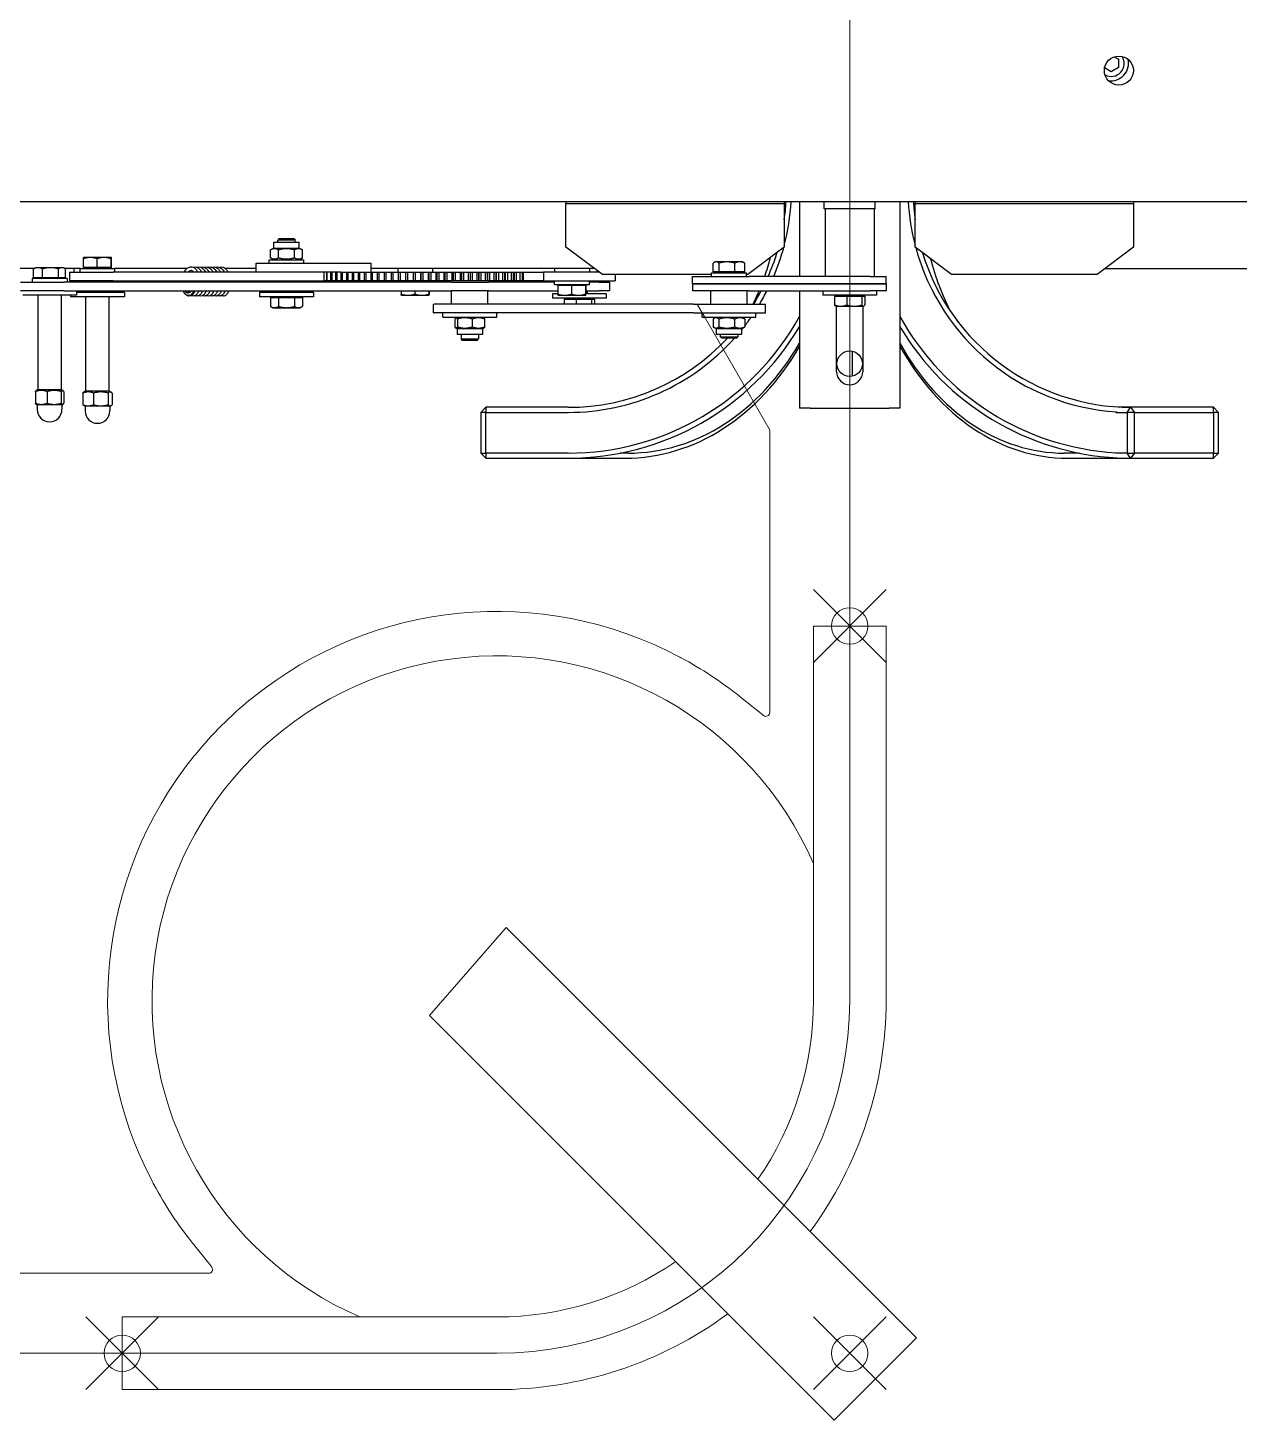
# Model space of a CAD drawing. Extents: x -3873 to 164127, y 7129 to 96529.
# Drawn here: x 53789 to 54621, y 41324 to 42281 of the extents above; entities that cross this region are included whole.
import ezdxf

# ---------------------------------------------------------------- set-up
doc = ezdxf.new("R2010")
doc.units = 0
doc.header["$PDMODE"] = 35
doc.header["$PDSIZE"] = 25
doc.layers.get('0').update_dxf_attribs({"linetype": 'CONTINUOUS'})
doc.layers.add('KROMEKA', color=1, linetype='CONTINUOUS')
doc.layers.add('LAYOUT Kromeka', color=1, linetype='CONTINUOUS', lineweight=5)

# ---------------------------------------------------------------- blocks, each defined once
blk = doc.blocks.new('*U204')
at = {"ltscale": 10}
for p, q in [((100, 712.95), (105, 721.61)), ((55.35, 635.62), (100, 712.95)), ((55, 634.29), (55, 440.53)), ((-25, 500), (25, 500)), ((-25, 500), (-25, 242.5)), ((25, 242.5), (25, 500)), ((115.96, 478.18), (116.84, 478.65)), ((116.84, 478.65), (117.6, 479.05)), ((60.97, 439.8), (75, 451.07)), ((75.78, 451.69), (75, 451.07)), ((410.42, 450.73), (411.16, 450.13)), ((411.94, 449.49), (411.16, 450.13)), ((59.31, 438.47), (60.97, 439.8)), ((449.49, 411.94), (450.13, 411.16)), ((450.13, 411.16), (450.73, 410.42)), ((-45.96, 10.61), (232.22, 288.79)), ((232.22, 288.79), (292.73, 236.16)), ((292.73, 236.16), (10.61, -45.96)), ((478.18, 115.96), (478.65, 116.84)), ((479.05, 117.6), (478.65, 116.84)), ((635.62, 55.35), (712.95, 100)), ((721.61, 105), (712.95, 100)), ((451.07, 75), (439.8, 60.97)), ((451.69, 75.78), (451.07, 75)), ((439.8, 60.97), (438.47, 59.31)), ((440.53, 55), (634.29, 55)), ((500, 25), (242.5, 25)), ((500, -25), (500, 25)), ((10.61, -45.96), (-45.96, 10.61)), ((242.5, -25), (500, -25))]:
    blk.add_line(p, q, dxfattribs=at)
blk.add_lwpolyline([(0, 500), (0, 242.5, 0.414213), (242.5, 0), (500, 0)], format="xyb", dxfattribs=at)
for centre, radius, start, end in [((57.65, 634.29), 2.65, 149.99908, 180.00069), ((242.5, 242.5), 267.5, 51.1156, 117.83344), ((242.5, 242.5), 237, 293.40478, 156.59522), ((242.5, 242.5), 267.5, 118.23328, 128.553), ((57.65, 440.53), 2.65, 180.00008, 308.76798), ((242.5, 242.5), 267.5, 39.30265, 50.69732), ((242.5, 242.5), 267.5, 332.16655, 38.88437), ((242.5, 242.5), 267.5, 180.00002, 216.40018), ((242.5, 242.5), 217.5, 180.00002, 214.40256), ((242.5, 242.5), 267.5, 321.447, 331.76671), ((242.5, 242.5), 217.5, 235.59751, 270), ((440.53, 57.65), 2.65, 141.23174, 269.99809), ((634.29, 57.65), 2.65, 270.00122, 300.00022), ((242.5, 242.5), 267.5, 233.59988, 270)]:
    blk.add_arc(centre, radius, start, end, dxfattribs=at)
at = {"color": 5, "ltscale": 10}
for p in [(0, 500), (500, 0), (0, 0)]:
    blk.add_point(p, dxfattribs=at)
blk = doc.blocks.new('KD21-ara_yolma-64')
at = {"layer": 'KROMEKA', "color": 0}
for p, q in [((142, 1490), (142, -760)), ((96, 560.26), (96, 591.29)), ((77.5, 531.39), (77.5, 568.39)), ((80.5, 539.89), (80.5, 569.89)), ((86.5, 569.89), (86.5, 539.89)), ((2.5, 558.39), (-1, 558.39)), ((2.5, 558.89), (2.57, 559.01)), ((2.5, 558.89), (2.5, 555.58)), ((2.5, 555.58), (2.5, 546.69)), ((11.29, 559.61), (3.3, 559.61)), ((12.5, 558.19), (12.03, 559.01)), ((12.5, 541.59), (12.5, 558.19)), ((77.5, 557.89), (12.5, 557.89)), ((89, 561.89), (86.5, 561.89)), ((89, 537.89), (89, 561.89)), ((89.6, 558.59), (89, 558.59)), ((89.6, 554.79), (89.6, 560.84)), ((89.6, 560.84), (95.65, 560.84)), ((96.5, 559.39), (95.85, 560.51)), ((96.5, 557.82), (96.5, 559.39)), ((96.5, 549.32), (96.5, 557.82)), ((2.5, 546.69), (2.5, 541.01)), ((11.29, 551.55), (3.3, 551.55)), ((89.6, 543.84), (89.6, 554.79)), ((89.6, 554.79), (95.65, 554.79)), ((96.5, 541.39), (96.5, 549.32)), ((2.5, 541.39), (-1, 541.39)), ((2.5, 541.01), (2.5, 540.89)), ((2.5, 540.89), (2.57, 540.78)), ((11.29, 541.84), (3.3, 541.84)), ((11.29, 540.18), (3.3, 540.18)), ((12.5, 541.59), (12.03, 540.78)), ((77.5, 541.89), (12.5, 541.89)), ((80.5, 539.89), (80.5, 285.42)), ((86.5, 285.42), (86.5, 539.89)), ((89, 537.89), (86.5, 537.89)), ((87.5, 506.12), (87.5, 536.12)), ((93.5, 536.12), (87.5, 536.12)), ((89.6, 541.19), (89, 541.19)), ((89.6, 543.84), (95.65, 543.84)), ((89.6, 538.94), (89.6, 543.84)), ((89.6, 538.94), (95.65, 538.94)), ((93.5, 536.12), (93.5, 506.12)), ((96.5, 540.39), (95.85, 539.28)), ((96, 528.98), (96, 539.53)), ((96.5, 540.39), (96.5, 541.39)), ((10.29, 527.03), (2.3, 527.03)), ((76.5, 498.48), (76.5, 535.48)), ((77.5, 535.48), (76.5, 535.48)), ((80.5, 531.39), (77.5, 531.39)), ((79.5, 498.48), (79.5, 531.39)), ((96, 533.19), (93.5, 533.19)), ((93.5, 528.98), (96, 528.98)), ((96, 528.98), (96, 504.98)), ((96.6, 517.28), (96.6, 526.63)), ((96.6, 526.63), (102.65, 526.63)), ((103.5, 526.48), (103.5, 526.49)), ((103.5, 521.96), (103.5, 526.48)), ((1.5, 525.48), (-2, 525.48)), ((1.5, 525.98), (1.69, 526.31)), ((1.5, 525.98), (1.5, 523.37)), ((1.5, 523.37), (1.5, 514.69)), ((10.29, 519.71), (2.3, 519.71)), ((11.5, 525.28), (10.91, 526.31)), ((11.5, 508.68), (11.5, 525.28)), ((11.5, 524.98), (76.5, 524.98)), ((80.5, 522.98), (79.5, 522.98)), ((87.5, 522.98), (86.5, 522.98)), ((96.6, 525.68), (96, 525.68)), ((96.6, 507.64), (96.6, 517.28)), ((96.6, 517.28), (102.65, 517.28)), ((103.5, 512.46), (103.5, 521.96)), ((1.5, 508.48), (-2, 508.48)), ((1.5, 514.69), (1.5, 508.3)), ((1.5, 508.3), (1.5, 507.98)), ((1.5, 507.98), (1.69, 507.66)), ((10.29, 509.66), (2.3, 509.66)), ((11.5, 508.68), (10.91, 507.66)), ((11.5, 508.98), (76.5, 508.98)), ((80.5, 510.98), (79.5, 510.98)), ((87.5, 510.98), (86.5, 510.98)), ((96.6, 508.28), (96, 508.28)), ((96.6, 507.64), (102.65, 507.64)), ((96.6, 507.34), (96.6, 507.64)), ((96.6, 507.34), (102.65, 507.34)), ((103.5, 507.49), (103.5, 512.46)), ((103.5, 507.48), (103.5, 507.49)), ((103.5, 507.48), (103.5, 507.48)), ((10.29, 506.94), (2.3, 506.94)), ((79.5, 498.48), (76.5, 498.48)), ((87.5, 506.12), (87.5, 361.35)), ((93.5, 361.35), (93.5, 506.12)), ((93.5, 504.98), (96, 504.98)), ((96, 455.38), (96, 504.98)), ((87, 450.88), (87, 449.63)), ((87, 449.01), (87, 449.63)), ((96, 407.87), (96, 429.2)), ((76.5, 368.58), (76.5, 405.58)), ((79.5, 405.58), (76.5, 405.58)), ((79.5, 368.58), (79.5, 405.58)), ((93.5, 407.87), (99.5, 407.87)), ((99.5, 407.87), (99.5, 407.07)), ((99.5, 407.07), (99.5, 393.07)), ((69, 396.58), (69.85, 398.05)), ((69, 396.58), (69, 395.31)), ((69, 395.31), (69, 387.08)), ((75.9, 398.05), (69.85, 398.05)), ((75.9, 392.56), (69.85, 392.56)), ((75.9, 398.05), (75.9, 392.56)), ((75.9, 395.68), (76.5, 395.68)), ((75.9, 392.56), (75.9, 381.6)), ((79.5, 392.61), (80.5, 392.61)), ((86.5, 393.08), (87.5, 393.08)), ((99.5, 399.08), (102, 399.08)), ((99.5, 393.07), (99.5, 384.87)), ((102, 399.08), (102, 375.08)), ((102, 395.78), (103.31, 398.05)), ((103.31, 398.05), (108.69, 398.05)), ((103.31, 392.56), (108.69, 392.56)), ((110, 395.78), (108.69, 398.05)), ((110, 395.78), (110, 378.38)), ((110, 395.78), (114, 395.78)), ((114, 395.78), (114, 378.38)), ((114, 393.08), (115.43, 393.08)), ((115.43, 381.08), (115.43, 393.08)), ((116.5, 392.01), (115.43, 393.08)), ((69, 387.08), (69, 378.85)), ((93.5, 349.72), (93.5, 384.87)), ((99.5, 384.87), (99.5, 333.78)), ((116.5, 392.01), (116.5, 382.15)), ((69, 378.85), (69, 377.58)), ((69, 377.58), (69.85, 376.11)), ((75.9, 381.6), (69.85, 381.6)), ((75.9, 376.11), (69.85, 376.11)), ((75.9, 381.6), (75.9, 376.11)), ((75.9, 378.48), (76.5, 378.48)), ((79.5, 381.55), (80.5, 381.55)), ((86.5, 381.08), (87.5, 381.08)), ((99.5, 375.08), (102, 375.08)), ((102, 378.38), (103.31, 376.11)), ((103.31, 381.6), (108.69, 381.6)), ((103.31, 376.11), (108.69, 376.11)), ((110, 378.38), (108.69, 376.11)), ((110, 378.38), (114, 378.38)), ((114, 381.08), (115.43, 381.08)), ((116.5, 382.15), (115.43, 381.08)), ((79.5, 368.58), (76.5, 368.58)), ((87.5, 359.52), (87.5, 361.35)), ((93.5, 361.35), (87.5, 361.35)), ((93.5, 359.52), (87.5, 359.52)), ((87.5, 359.3), (87.5, 359.52)), ((93.5, 359.3), (87.5, 359.3)), ((87.5, 356.82), (87.5, 359.3)), ((93.5, 356.82), (87.5, 356.82)), ((87.5, 355.97), (87.5, 356.82)), ((93.5, 355.97), (87.5, 355.97)), ((87.5, 353.35), (87.5, 355.97)), ((93.5, 353.35), (87.5, 353.35)), ((87.5, 352.46), (87.5, 353.35)), ((93.5, 352.46), (87.5, 352.46)), ((87.5, 349.72), (87.5, 352.46)), ((93.5, 349.72), (87.5, 349.72)), ((87.5, 348.79), (87.5, 349.72)), ((93.5, 348.79), (87.5, 348.79)), ((87.5, 345.93), (87.5, 348.79)), ((93.5, 345.93), (87.5, 345.93)), ((87.5, 344.96), (87.5, 345.93)), ((93.5, 344.96), (87.5, 344.96)), ((87.5, 341.99), (87.5, 344.96)), ((93.5, 349.72), (93.5, 348.79)), ((93.5, 348.79), (93.5, 345.93)), ((93.5, 345.93), (93.5, 344.96)), ((93.5, 344.96), (93.5, 341.99)), ((93.5, 341.99), (87.5, 341.99)), ((87.5, 340.97), (87.5, 341.99)), ((93.5, 340.97), (87.5, 340.97)), ((87.5, 337.88), (87.5, 340.97)), ((93.5, 337.88), (87.5, 337.88)), ((87.5, 336.83), (87.5, 337.88)), ((93.5, 336.83), (87.5, 336.83)), ((87.5, 333.63), (87.5, 336.83)), ((93.5, 341.99), (93.5, 340.97)), ((93.5, 340.97), (93.5, 337.88)), ((93.5, 337.88), (93.5, 336.83)), ((93.5, 336.83), (93.5, 333.63)), ((93.5, 333.63), (87.5, 333.63)), ((87.5, 332.55), (87.5, 333.63)), ((93.5, 332.55), (87.5, 332.55)), ((87.5, 329.23), (87.5, 332.55)), ((93.5, 329.23), (87.5, 329.23)), ((87.5, 328.11), (87.5, 329.23)), ((93.5, 328.11), (87.5, 328.11)), ((87.5, 324.69), (87.5, 328.11)), ((93.5, 333.63), (93.5, 332.55)), ((93.5, 332.55), (93.5, 329.23)), ((93.5, 329.23), (93.5, 328.11)), ((93.5, 328.78), (99.5, 328.78)), ((93.5, 328.11), (93.5, 324.69)), ((96, 310.65), (96, 328.78)), ((99.5, 333.78), (99.5, 328.78)), ((93.5, 324.69), (87.5, 324.69)), ((87.5, 323.54), (87.5, 324.69)), ((93.5, 323.54), (87.5, 323.54)), ((87.5, 320.02), (87.5, 323.54)), ((93.5, 320.02), (87.5, 320.02)), ((87.5, 318.83), (87.5, 320.02)), ((93.5, 318.83), (87.5, 318.83)), ((87.5, 315.21), (87.5, 318.83)), ((93.5, 324.69), (93.5, 323.54)), ((93.5, 323.54), (93.5, 320.02)), ((93.5, 320.02), (93.5, 318.83)), ((93.5, 318.83), (93.5, 315.21)), ((77.5, 308.15), (77.5, 308.16)), ((77.5, 308.15), (77.5, 303.62)), ((80.5, 308.29), (78.35, 308.29)), ((86.5, 310.65), (87.5, 310.65)), ((93.5, 315.21), (87.5, 315.21)), ((87.5, 313.99), (87.5, 315.21)), ((93.5, 313.99), (87.5, 313.99)), ((87.5, 310.27), (87.5, 313.99)), ((93.5, 310.27), (87.5, 310.27)), ((87.5, 309.02), (87.5, 310.27)), ((93.5, 309.02), (87.5, 309.02)), ((87.5, 305.21), (87.5, 309.02)), ((93.5, 315.21), (93.5, 313.99)), ((93.5, 313.99), (93.5, 310.27)), ((96, 310.65), (93.5, 310.65)), ((93.5, 310.27), (93.5, 309.02)), ((93.5, 309.02), (93.5, 305.21)), ((96, 302.5), (96, 310.65)), ((77.5, 303.62), (77.5, 294.12)), ((80.5, 298.94), (78.35, 298.94)), ((93.5, 305.21), (87.5, 305.21)), ((87.5, 303.93), (87.5, 305.21)), ((93.5, 303.93), (87.5, 303.93)), ((87.5, 300.03), (87.5, 303.93)), ((93.5, 300.03), (87.5, 300.03)), ((87.5, 300.03), (87.5, 300.03)), ((93.5, 300.03), (87.5, 300.03)), ((87.5, 298.72), (87.5, 300.03)), ((93.5, 298.72), (87.5, 298.72)), ((87.5, 294.92), (87.5, 298.72)), ((93.5, 305.21), (93.5, 303.93)), ((93.5, 303.93), (93.5, 300.03)), ((93.5, 300.03), (93.5, 300.03)), ((93.5, 300.03), (93.5, 298.72)), ((93.5, 298.72), (93.5, 294.92)), ((96, 202.91), (96, 302.5)), ((77.5, 294.12), (77.5, 289.16)), ((77.5, 289.16), (77.5, 289.15)), ((77.5, 289.15), (77.5, 289.15)), ((80.5, 289.3), (78.35, 289.3)), ((80.5, 289.01), (78.35, 289.01)), ((93.5, 294.92), (87.5, 294.92)), ((87.5, 294.74), (87.5, 294.92)), ((93.5, 294.74), (87.5, 294.74)), ((87.5, 293.4), (87.5, 294.74)), ((93.5, 293.4), (87.5, 293.4)), ((87.5, 289.69), (87.5, 293.4)), ((93.5, 289.69), (87.5, 289.69)), ((87.5, 289.35), (87.5, 289.69)), ((93.5, 289.35), (87.5, 289.35)), ((87.5, 287.98), (87.5, 289.35)), ((93.5, 287.98), (87.5, 287.98)), ((87.5, 284.36), (87.5, 287.98)), ((93.5, 294.92), (93.5, 294.74)), ((93.5, 294.74), (93.5, 293.4)), ((93.5, 293.4), (93.5, 289.69)), ((93.5, 289.69), (93.5, 289.35)), ((93.5, 289.35), (93.5, 287.98)), ((93.5, 287.98), (93.5, 284.36)), ((62.5, 279.63), (62.5, 242.63)), ((62.5, 279.63), (65.5, 279.63)), ((65.5, 286.13), (65.5, 285.52)), ((65.5, 286.13), (71.5, 286.13)), ((65.5, 107.36), (65.5, 285.52)), ((71.5, 286.13), (71.5, 285.52)), ((71.5, 107.36), (71.5, 285.52)), ((80.5, 285.42), (80.5, 273.94)), ((86.5, 286.65), (87.5, 286.65)), ((86.5, 273.94), (86.5, 285.42)), ((93.5, 284.36), (87.5, 284.36)), ((87.5, 283.85), (87.5, 284.36)), ((93.5, 283.85), (87.5, 283.85)), ((87.5, 282.46), (87.5, 283.85)), ((93.5, 282.46), (87.5, 282.46)), ((87.5, 278.94), (87.5, 282.46)), ((93.5, 278.94), (87.5, 278.94)), ((87.5, 278.25), (87.5, 278.94)), ((93.5, 278.25), (87.5, 278.25)), ((87.5, 276.84), (87.5, 278.25)), ((96, 286.65), (93.5, 286.65)), ((93.5, 284.36), (93.5, 283.85)), ((93.5, 283.85), (93.5, 282.46)), ((93.5, 282.46), (93.5, 278.94)), ((93.5, 278.94), (93.5, 278.25)), ((93.5, 278.25), (93.5, 276.84)), ((50.5, 252.43), (50.5, 269.83)), ((54.5, 269.83), (50.5, 269.83)), ((54.5, 269.83), (55.03, 270.75)), ((54.5, 252.43), (54.5, 269.83)), ((61.19, 271.37), (55.81, 271.37)), ((61.19, 269.65), (55.81, 269.65)), ((62.5, 269.83), (61.97, 270.75)), ((71.5, 273.63), (80.5, 273.63)), ((80.5, 248.11), (80.5, 273.94)), ((86.5, 273.94), (86.5, 248.11)), ((93.5, 276.84), (87.5, 276.84)), ((87.5, 273.42), (87.5, 276.84)), ((93.5, 273.42), (87.5, 273.42)), ((87.5, 272.56), (87.5, 273.42)), ((93.5, 272.56), (87.5, 272.56)), ((87.5, 271.13), (87.5, 272.56)), ((93.5, 271.13), (87.5, 271.13)), ((87.5, 267.82), (87.5, 271.13)), ((93.5, 276.84), (93.5, 273.42)), ((93.5, 273.42), (93.5, 272.56)), ((93.5, 272.56), (93.5, 271.13)), ((93.5, 271.13), (93.5, 267.82)), ((46.5, 266.13), (47.5, 267.13)), ((46.5, 256.13), (46.5, 266.13)), ((47.5, 267.13), (47.5, 255.13)), ((50.5, 267.13), (47.5, 267.13)), ((61.19, 259.41), (55.81, 259.41)), ((93.5, 267.82), (87.5, 267.82)), ((87.5, 266.79), (87.5, 267.82)), ((93.5, 266.79), (87.5, 266.79)), ((87.5, 265.33), (87.5, 266.79)), ((93.5, 265.33), (87.5, 265.33)), ((87.5, 262.13), (87.5, 265.33)), ((93.5, 262.13), (87.5, 262.13)), ((87.5, 260.95), (87.5, 262.13)), ((87.5, 260.94), (87.5, 260.95)), ((93.5, 260.95), (87.5, 260.95)), ((93.5, 260.94), (87.5, 260.94)), ((87.5, 259.46), (87.5, 260.94)), ((93.5, 259.46), (87.5, 259.46)), ((87.5, 256.37), (87.5, 259.46)), ((93.5, 267.82), (93.5, 266.79)), ((93.5, 266.79), (93.5, 265.33)), ((93.5, 265.33), (93.5, 262.13)), ((93.5, 262.13), (93.5, 260.95)), ((93.5, 260.95), (93.5, 260.94)), ((93.5, 260.94), (93.5, 259.46)), ((93.5, 259.46), (93.5, 256.37)), ((-34.5, 250), (-31, 253.5)), ((-31, 250), (-34.5, 250)), ((-34.5, 250), (-34.5, 193.5)), ((-31, 253.5), (-31, 250)), ((-3, 253.5), (-31, 253.5)), ((-31, 193.5), (-31, 250)), ((-31, 250), (-3, 250)), ((-3, 253.5), (0.5, 250)), ((-3, 250), (-3, 253.5)), ((0.5, 250), (-3, 250)), ((-3, 250), (-3, 193.5)), ((0.5, 193.5), (0.5, 250)), ((46.5, 256.13), (47.5, 255.13)), ((50.5, 255.13), (47.5, 255.13)), ((54.5, 252.43), (50.5, 252.43)), ((54.5, 252.43), (55.03, 251.51)), ((61.19, 250.89), (55.81, 250.89)), ((62.5, 252.43), (61.97, 251.51)), ((93.5, 256.37), (87.5, 256.37)), ((87.5, 255.06), (87.5, 256.37)), ((87.5, 255.01), (87.5, 255.06)), ((93.5, 255.06), (87.5, 255.06)), ((93.5, 255.01), (87.5, 255.01)), ((87.5, 253.52), (87.5, 255.01)), ((93.5, 253.52), (87.5, 253.52)), ((87.5, 250.54), (87.5, 253.52)), ((93.5, 250.54), (87.5, 250.54)), ((87.5, 249.14), (87.5, 250.54)), ((87.5, 249.01), (87.5, 249.14)), ((93.5, 249.14), (87.5, 249.14)), ((93.5, 249.01), (87.5, 249.01)), ((87.5, 247.5), (87.5, 249.01)), ((93.5, 256.37), (93.5, 255.06)), ((93.5, 255.06), (93.5, 255.01)), ((93.5, 255.01), (93.5, 253.52)), ((93.5, 253.52), (93.5, 250.54)), ((93.5, 250.54), (93.5, 249.14)), ((93.5, 249.14), (93.5, 249.01)), ((93.5, 249.01), (93.5, 247.5)), ((62.5, 242.63), (65.5, 242.63)), ((71.5, 248.63), (80.5, 248.63)), ((80.5, 248.11), (80.5, 200.56)), ((86.5, 202.91), (86.5, 248.11)), ((93.5, 247.5), (87.5, 247.5)), ((87.5, 244.65), (87.5, 247.5)), ((93.5, 244.65), (87.5, 244.65)), ((87.5, 243.19), (87.5, 244.65)), ((87.5, 242.96), (87.5, 243.19)), ((93.5, 243.19), (87.5, 243.19)), ((93.5, 242.96), (87.5, 242.96)), ((87.5, 241.43), (87.5, 242.96)), ((93.5, 241.43), (87.5, 241.43)), ((87.5, 238.7), (87.5, 241.43)), ((93.5, 247.5), (93.5, 244.65)), ((93.5, 244.65), (93.5, 243.19)), ((93.5, 243.19), (93.5, 242.96)), ((93.5, 242.96), (93.5, 241.43)), ((93.5, 241.43), (93.5, 238.7)), ((93.5, 238.7), (87.5, 238.7)), ((87.5, 237.2), (87.5, 238.7)), ((87.5, 236.84), (87.5, 237.2)), ((93.5, 237.2), (87.5, 237.2)), ((93.5, 236.84), (87.5, 236.84)), ((87.5, 235.3), (87.5, 236.84)), ((93.5, 235.3), (87.5, 235.3)), ((87.5, 232.7), (87.5, 235.3)), ((93.5, 232.7), (87.5, 232.7)), ((87.5, 231.19), (87.5, 232.7)), ((93.5, 231.19), (87.5, 231.19)), ((87.5, 230.68), (87.5, 231.19)), ((93.5, 230.68), (87.5, 230.68)), ((87.5, 229.13), (87.5, 230.68)), ((93.5, 238.7), (93.5, 237.2)), ((93.5, 237.2), (93.5, 236.84)), ((93.5, 236.84), (93.5, 235.3)), ((93.5, 235.3), (93.5, 232.7)), ((93.5, 232.7), (93.5, 231.19)), ((93.5, 231.19), (93.5, 230.68)), ((93.5, 230.68), (93.5, 229.13)), ((93.5, 229.13), (87.5, 229.13)), ((87.5, 226.65), (87.5, 229.13)), ((93.5, 226.65), (87.5, 226.65)), ((87.5, 225.13), (87.5, 226.65)), ((93.5, 225.13), (87.5, 225.13)), ((87.5, 224.47), (87.5, 225.13)), ((93.5, 224.47), (87.5, 224.47)), ((87.5, 222.91), (87.5, 224.47)), ((87.5, 210.39), (87.5, 222.91)), ((93.5, 229.13), (93.5, 226.65)), ((93.5, 226.65), (93.5, 225.13)), ((93.5, 225.13), (93.5, 224.47)), ((93.5, 224.47), (93.5, 222.91)), ((93.5, 222.91), (93.5, 210.39)), ((75.5, 167.34), (75.5, 204.34)), ((78.5, 204.34), (75.5, 204.34)), ((78.5, 200.56), (78.5, 204.34)), ((85, 202.91), (85, 178.91)), ((85, 202.91), (87.5, 202.91)), ((93.5, 210.39), (87.5, 210.39)), ((87.5, 210.39), (87.5, 161.29)), ((93.5, 172.28), (93.5, 210.39)), ((96, 202.91), (93.5, 202.91)), ((96, 194.76), (96, 202.91)), ((-34.5, 193.5), (-34.5, 154.39)), ((74.9, 196.22), (71.5, 196.22)), ((74.9, 196.22), (74.9, 187.95)), ((74.9, 194.44), (75.5, 194.44)), ((77.5, 200.41), (77.5, 200.42)), ((77.5, 200.41), (77.5, 195.88)), ((77.5, 195.88), (77.5, 186.38)), ((84.4, 200.56), (78.35, 200.56)), ((84.4, 200.56), (84.4, 191.2)), ((84.4, 199.51), (85, 199.51)), ((91.79, 170), (110.54, 195)), ((96, 175.61), (96, 194.76)), ((110.54, 195), (140.54, 195)), ((142, 195), (140.54, 195)), ((140.54, 195), (140.54, 45)), ((74.9, 187.95), (71.5, 187.95)), ((74.9, 187.95), (74.9, 177.57)), ((77.5, 186.38), (77.5, 181.42)), ((84.4, 191.2), (78.35, 191.2)), ((84.4, 191.2), (84.4, 181.56)), ((84.4, 182.31), (85, 182.31)), ((74.9, 177.57), (71.5, 177.57)), ((74.9, 175.46), (71.5, 175.46)), ((74.9, 177.57), (74.9, 175.46)), ((74.9, 177.24), (75.5, 177.24)), ((77.5, 181.42), (77.5, 181.41)), ((77.5, 181.41), (77.5, 181.41)), ((84.4, 181.56), (78.35, 181.56)), ((84.4, 181.27), (78.35, 181.27)), ((78.5, 167.34), (78.5, 181.27)), ((78.5, 180.31), (79.68, 180.31)), ((79.68, 180.31), (79.68, 181.27)), ((79.68, 180.31), (80.5, 179.95)), ((80.5, 181.27), (80.5, 172.38)), ((80.5, 165.19), (80.5, 172.38)), ((84.4, 181.56), (84.4, 181.27)), ((85, 178.91), (87.5, 178.91)), ((86.5, 172.38), (86.5, 178.91)), ((87.5, 173.84), (86.5, 173.84)), ((86.5, 172.38), (86.5, 165.19)), ((96, 178.91), (93.5, 178.91)), ((94.67, 173.84), (93.5, 173.84)), ((78.5, 167.34), (75.5, 167.34)), ((86.5, 165.19), (80.5, 165.19)), ((91.79, 94.98), (91.79, 170)), ((-31, 152.28), (-31, 157.68)), ((91.79, 161.29), (87.5, 161.29)), ((65.5, 107.36), (65.5, 57.98)), ((71.5, 107.36), (71.5, 57.98)), ((80.5, 69.02), (80.5, 107.98)), ((85.5, 107.98), (80.5, 107.98)), ((85.5, 69.02), (85.5, 107.98)), ((85.5, 107.98), (85.5, 69.02)), ((85.5, 107.98), (90.5, 107.98)), ((90.5, 107.98), (90.5, 69.02)), ((62.5, 101.48), (62.5, 64.48)), ((62.5, 101.48), (65.5, 101.48)), ((48, 87.9), (49.07, 88.98)), ((48, 78.05), (48, 87.9)), ((49.07, 88.98), (49.07, 76.98)), ((50.5, 88.98), (49.07, 88.98)), ((50.5, 74.28), (50.5, 91.68)), ((54.5, 91.68), (50.5, 91.68)), ((54.5, 91.68), (55.34, 93.14)), ((54.5, 74.28), (54.5, 91.68)), ((61.19, 93.8), (55.81, 93.8)), ((61.19, 89.91), (55.81, 89.91)), ((62.5, 91.68), (61.66, 93.14)), ((71.5, 95.48), (80.5, 95.48)), ((90.5, 94.98), (93, 94.98)), ((93, 94.98), (93, 70.98)), ((93.6, 91.58), (93, 91.58)), ((93.6, 89.82), (93.6, 93.82)), ((93.6, 93.82), (99.65, 93.82)), ((93.6, 78.98), (93.6, 89.82)), ((93.6, 89.82), (99.65, 89.82)), ((100.5, 92.48), (100.09, 93.18)), ((100.5, 91.82), (100.5, 92.48)), ((100.5, 84.4), (100.5, 91.82)), ((48, 78.05), (49.07, 76.98)), ((50.5, 76.98), (49.07, 76.98)), ((61.19, 79.09), (55.81, 79.09)), ((93.6, 78.98), (99.65, 78.98)), ((93.6, 72.13), (93.6, 78.98)), ((100.5, 75.55), (100.5, 84.4)), ((54.5, 74.28), (50.5, 74.28)), ((54.5, 74.28), (55.34, 72.82)), ((61.19, 72.15), (55.81, 72.15)), ((62.5, 74.28), (61.66, 72.82)), ((71.5, 70.48), (80.5, 70.48)), ((80.5, 69.02), (80.5, -13.95)), ((85.5, 69.02), (85.5, -13.95)), ((85.5, -13.95), (85.5, 69.02)), ((90.5, 70.98), (93, 70.98)), ((90.5, -13.95), (90.5, 69.02)), ((91.79, 70), (91.79, 70.98)), ((110.54, 45), (91.79, 70)), ((93.6, 74.38), (93, 74.38)), ((93.6, 72.13), (99.65, 72.13)), ((100.5, 73.48), (100.09, 72.77)), ((100.5, 73.48), (100.5, 75.55)), ((62.5, 64.48), (65.5, 64.48)), ((65.5, 57.98), (71.5, 57.98)), ((140.54, 45), (110.54, 45)), ((142, 45), (140.54, 45)), ((0, 27.1), (0, 34.5)), ((80.5, 34.5), (0, 34.5)), ((142, 34.5), (90.5, 34.5)), ((0, 27.1), (0, -27.1)), ((70, 9.5), (70.1, 9.68)), ((76.9, 10.37), (70.85, 10.37)), ((76.9, 10.37), (76.9, 2.09)), ((77.5, -18.5), (77.5, 18.5)), ((80.5, 18.5), (77.5, 18.5)), ((137, 16.85), (90.5, 16.85)), ((137, -17.5), (137, 17.5)), ((137, 17.5), (142, 17.5)), ((25, 9), (70, 9)), ((70, 9.5), (70, 6.23)), ((70, 6.23), (70, -3.09)), ((76.9, 2.09), (70.85, 2.09)), ((76.9, 9), (77.5, 9)), ((76.9, 8.6), (77.5, 8.6)), ((76.9, 2.09), (76.9, -8.28)), ((21.98, -1.99), (39.02, -1.99)), ((70, -9), (25, -9)), ((70, -3.09), (70, -9.33)), ((70, -9.33), (70, -9.5)), ((70, -9.5), (70.1, -9.68)), ((76.9, -8.28), (70.85, -8.28)), ((76.9, -8.28), (76.9, -10.37)), ((76.9, -8.6), (77.5, -8.6)), ((77.5, -9), (76.9, -9)), ((76.9, -10.37), (70.85, -10.37)), ((80.5, -18.5), (77.5, -18.5)), ((80.5, -25), (80.5, -13.95)), ((85.5, -25), (85.5, -13.95)), ((85.5, -13.95), (85.5, -25)), ((90.5, -13.95), (90.5, -25)), ((137, -16.85), (90.5, -16.85)), ((137, -17.5), (142, -17.5)), ((0, -34.5), (0, -27.1)), ((85.5, -25), (80.5, -25)), ((85.5, -25), (90.5, -25)), ((142, -34.5), (0, -34.5)), ((91.79, -70), (110.54, -45)), ((110.54, -45), (140.54, -45)), ((142, -45), (140.54, -45)), ((140.54, -45), (140.54, -195)), ((91.79, -170), (91.79, -70)), ((-34.5, -149.66), (-34.5, -192.94)), ((-31, -157.68), (-31, -147.41)), ((110.54, -195), (91.79, -170)), ((96, -175.61), (96, -591.29)), ((231.23, -179.61), (233.79, -175.16)), ((234.11, -184.61), (231.23, -179.61)), ((241.49, -181.84), (239.89, -184.61)), ((-34.5, -192.94), (-31, -190.69)), ((-31, -190.69), (-31, -182.58)), ((-31, -190.69), (-31, -195.62)), ((-3, -190.69), (-31, -190.69)), ((-3, -182.97), (-3, -190.69)), ((-3, -195.62), (-3, -190.69)), ((-3, -190.69), (0.5, -192.94)), ((0.5, -192.94), (0.5, -184.56)), ((239.89, -184.61), (234.11, -184.61)), ((-31, -195.62), (-34.5, -192.94)), ((-34.5, -192.94), (-34.5, -199.06)), ((-34.5, -199.06), (-34.5, -250)), ((-31, -200.69), (-31, -195.62)), ((-31, -195.62), (-3, -195.62)), ((-31, -250), (-31, -200.69)), ((0.5, -192.94), (-3, -195.62)), ((-3, -195.62), (-3, -200.69)), ((-3, -200.69), (-3, -250)), ((0.5, -199.06), (0.5, -192.94)), ((0.5, -250), (0.5, -199.06)), ((140.54, -195), (110.54, -195)), ((142, -195), (140.54, -195)), ((-34.5, -250), (-31, -250)), ((-31, -253.5), (-34.5, -250)), ((-31, -250), (-31, -253.5)), ((-3, -250), (-31, -250)), ((-31, -253.5), (-3, -253.5)), ((-3, -253.5), (-3, -250)), ((0.5, -250), (-3, -253.5)), ((-3, -250), (0.5, -250))]:
    blk.add_line(p, q, dxfattribs=at)
for centre, radius in [((30.5, 0), 8.75), ((232, -185), 10)]:
    blk.add_circle(centre, radius, dxfattribs=at)
for centre, radius, start, end in [((-1, 549.89), 8.5, 90, 270), ((-2, 516.98), 8.5, 90, 270), ((150.5, 193.5), 185, 180, 239.25595), ((150.5, 193.5), 181.5, 180, 241.16747), ((150.5, 193.5), 153.5, 180, 228.10617), ((150.5, 193.5), 150, 180, 226.89533), ((150.5, 193.5), 153.5, 230.95994, 231.56965), ((150.5, 193.5), 153.5, 232.23846, 235.02004), ((150.5, 193.5), 150, 233.64604, 234.07918), ((150.5, 193.5), 150, 238.21949, 242.18186), ((150.5, 193.5), 153.5, 239.0254, 242.86903), ((150.5, 193.5), 150, 246.42182, 253.05378), ((150.5, 193.5), 153.5, 246.99077, 254.80357), ((150.5, 193.5), 153.5, 255.33593, 266.82565), ((150.5, 193.5), 150, 261.89039, 266.7515), ((25, 0), 9, 90, 270), ((150.5, -193.5), 185, 120.74405, 177.01125), ((150.5, -193.5), 181.5, 118.83253, 176.67457), ((150.5, -193.5), 153.5, 105.19643, 176.2576), ((150.5, -193.5), 153.5, 93.17435, 104.66407), ((150.5, -193.5), 150, 93.2485, 98.10961), ((150.5, -193.5), 150, 106.94622, 180), ((237, -179.61), 12, 170.93021, 283.40951), ((237, -179.61), 9, 152.54166, 301.79806)]:
    blk.add_arc(centre, radius, start, end, dxfattribs=at)
for centre, major_axis, ratio, start_param, end_param in [((150.5, 154.39), (-185, 0), 0.798636, 0, 0.946619), ((150.5, 152.28), (-181.5, 0), 0.798636, 0, 0.948532), ((150.5, 168.23), (150, 0), 0.798636, 4.157714, 4.226871), ((150.5, 168.23), (150, 0), 0.798636, 4.300872, 4.393144), ((150.5, -149.66), (-185, 0), 0.766044, 5.334618, 6.283185), ((150.5, -147.41), (-181.5, 0), 0.766044, 5.335495, 6.283185), ((150.5, -164.44), (-150, 0), 0.766044, 5.037194, 5.307602)]:
    blk.add_ellipse(centre, major_axis=major_axis, ratio=ratio, start_param=start_param, end_param=end_param, dxfattribs=at)
for points, weights in [([(3.3, 559.61), (2.5, 557.45), (2.5, 555.58)], [1, 1.0379548493, 1]), ([(2.5, 555.58), (2.5, 553.71), (3.3, 551.55)], [1, 1.0379548493, 1]), ([(2.57, 559.01), (2.73, 559.29), (3.3, 559.61)], [1.01567807373, 1.02689027392, 1]), ([(11.29, 551.55), (12.79, 555.58), (11.29, 559.61)], [1, 1.15470053838, 1]), ([(11.29, 559.61), (11.87, 559.29), (12.03, 559.01)], [1, 1.05420144813, 1.07042245986]), ([(95.65, 560.84), (95.76, 560.67), (95.85, 560.51)], [1, 1.004717805, 1.00826275939]), ([(96.5, 557.82), (96.5, 559.22), (95.65, 560.84)], [1, 1.0379548493, 1]), ([(95.65, 554.79), (96.5, 556.41), (96.5, 557.82)], [1, 1.0379548493, 1]), ([(3.3, 551.55), (2.5, 548.95), (2.5, 546.69)], [1, 1.0379548493, 1]), ([(2.5, 546.69), (2.5, 544.44), (3.3, 541.84)], [1, 1.0379548493, 1]), ([(11.29, 541.84), (12.79, 546.69), (11.29, 551.55)], [1, 1.15470053838, 1]), ([(96.5, 549.32), (96.5, 551.86), (95.65, 554.79)], [1, 1.0379548493, 1]), ([(95.65, 543.84), (96.5, 546.78), (96.5, 549.32)], [1, 1.0379548493, 1]), ([(3.3, 541.84), (2.5, 541.39), (2.5, 541.01)], [1, 1.0379548493, 1]), ([(2.5, 541.01), (2.5, 540.62), (3.3, 540.18)], [1, 1.0379548493, 1]), ([(11.29, 540.18), (12.79, 541.01), (11.29, 541.84)], [1, 1.15470053838, 1]), ([(96.5, 541.39), (96.5, 542.53), (95.65, 543.84)], [1, 1.0379548493, 1]), ([(95.65, 538.94), (96.5, 540.26), (96.5, 541.39)], [1, 1.0379548493, 1]), ([(2.3, 527.03), (1.5, 525.07), (1.5, 523.37)], [1, 1.0379548493, 1]), ([(1.69, 526.31), (1.89, 526.65), (2.3, 527.03)], [1.01896905035, 1.01937607578, 1]), ([(10.29, 519.71), (11.79, 523.37), (10.29, 527.03)], [1, 1.15470053838, 1]), ([(10.29, 527.03), (10.71, 526.65), (10.91, 526.31)], [1, 1.03876731837, 1.05810477581]), ([(102.65, 526.63), (103.46, 526.55), (103.5, 526.49)], [1, 1.03609956249, 1.00352919553]), ([(103.5, 521.96), (103.5, 524.12), (102.65, 526.63)], [1, 1.0379548493, 1]), ([(1.5, 523.37), (1.5, 521.67), (2.3, 519.71)], [1, 1.0379548493, 1]), ([(2.3, 519.71), (1.5, 517.02), (1.5, 514.69)], [1, 1.0379548493, 1]), ([(10.29, 509.66), (11.79, 514.69), (10.29, 519.71)], [1, 1.15470053838, 1]), ([(102.65, 517.28), (103.5, 519.79), (103.5, 521.96)], [1, 1.0379548493, 1]), ([(103.5, 512.46), (103.5, 514.7), (102.65, 517.28)], [1, 1.0379548493, 1]), ([(1.5, 514.69), (1.5, 512.36), (2.3, 509.66)], [1, 1.0379548493, 1]), ([(2.3, 509.66), (1.5, 508.93), (1.5, 508.3)], [1, 1.0379548493, 1]), ([(1.5, 508.3), (1.5, 507.67), (2.3, 506.94)], [1, 1.0379548493, 1]), ([(10.29, 506.94), (11.79, 508.3), (10.29, 509.66)], [1, 1.15470053838, 1]), ([(102.65, 507.64), (103.5, 510.22), (103.5, 512.46)], [1, 1.0379548493, 1]), ([(103.5, 507.49), (103.5, 507.56), (102.65, 507.64)], [1, 1.0379548493, 1]), ([(102.65, 507.34), (103.5, 507.42), (103.5, 507.49)], [1, 1.0379548493, 1]), ([(69.85, 398.05), (69, 396.58), (69, 395.31)], [1, 1.0379548493, 1]), ([(69, 395.31), (69, 394.03), (69.85, 392.56)], [1, 1.0379548493, 1]), ([(69.85, 392.56), (69, 389.63), (69, 387.08)], [1, 1.0379548493, 1]), ([(103.31, 398.05), (101.73, 395.31), (103.31, 392.56)], [1, 1.15470053838, 1]), ([(103.31, 392.56), (101.73, 387.08), (103.31, 381.6)], [1, 1.15470053838, 1]), ([(108.69, 392.56), (110.27, 395.31), (108.69, 398.05)], [1, 1.15470053838, 1]), ([(108.69, 381.6), (110.27, 387.08), (108.69, 392.56)], [1, 1.15470053838, 1]), ([(69, 387.08), (69, 384.53), (69.85, 381.6)], [1, 1.0379548493, 1]), ([(69.85, 381.6), (69, 380.13), (69, 378.85)], [1, 1.0379548493, 1]), ([(69, 378.85), (69, 377.58), (69.85, 376.11)], [1, 1.0379548493, 1]), ([(103.31, 381.6), (101.73, 378.85), (103.31, 376.11)], [1, 1.15470053838, 1]), ([(108.69, 376.11), (110.27, 378.85), (108.69, 381.6)], [1, 1.15470053838, 1]), ([(77.5, 308.16), (77.54, 308.22), (78.35, 308.29)], [1.00342432054, 1.0361575836, 1]), ([(78.35, 308.29), (77.5, 305.79), (77.5, 303.62)], [1, 1.0379548493, 1]), ([(77.5, 303.62), (77.5, 301.45), (78.35, 298.94)], [1, 1.0379548493, 1]), ([(78.35, 298.94), (77.5, 296.36), (77.5, 294.12)], [1, 1.0379548493, 1]), ([(77.5, 294.12), (77.5, 291.88), (78.35, 289.3)], [1, 1.0379548493, 1]), ([(78.35, 289.3), (77.5, 289.22), (77.5, 289.16)], [1, 1.0379548493, 1]), ([(77.5, 289.16), (77.5, 289.09), (78.35, 289.01)], [1, 1.0379548493, 1]), ([(55.81, 271.37), (54.23, 270.51), (55.81, 269.65)], [1, 1.15470053838, 1]), ([(55.81, 269.65), (54.23, 264.53), (55.81, 259.41)], [1, 1.15470053838, 1]), ([(61.19, 269.65), (62.77, 270.51), (61.19, 271.37)], [1, 1.15470053838, 1]), ([(61.19, 259.41), (62.77, 264.53), (61.19, 269.65)], [1, 1.15470053838, 1]), ([(55.81, 259.41), (54.23, 255.15), (55.81, 250.89)], [1, 1.15470053838, 1]), ([(61.19, 250.89), (62.77, 255.15), (61.19, 259.41)], [1, 1.15470053838, 1]), ([(55.81, 250.89), (55.2, 251.22), (55.03, 251.51)], [1, 1.05463078794, 1.07067705611]), ([(61.97, 251.51), (61.8, 251.22), (61.19, 250.89)], [1.07067705611, 1.05463078794, 1]), ([(77.5, 200.42), (77.54, 200.48), (78.35, 200.56)], [1.00342432054, 1.0361575836, 1]), ([(78.35, 200.56), (77.5, 198.05), (77.5, 195.88)], [1, 1.0379548493, 1]), ([(77.5, 195.88), (77.5, 193.71), (78.35, 191.2)], [1, 1.0379548493, 1]), ([(78.35, 191.2), (77.5, 188.62), (77.5, 186.38)], [1, 1.0379548493, 1]), ([(77.5, 186.38), (77.5, 184.15), (78.35, 181.56)], [1, 1.0379548493, 1]), ([(78.35, 181.56), (77.5, 181.49), (77.5, 181.42)], [1, 1.0379548493, 1]), ([(77.5, 181.42), (77.5, 181.35), (78.35, 181.27)], [1, 1.0379548493, 1]), ([(55.81, 93.8), (54.23, 91.86), (55.81, 89.91)], [1, 1.15470053838, 1]), ([(55.81, 89.91), (54.23, 84.5), (55.81, 79.09)], [1, 1.15470053838, 1]), ([(61.19, 89.91), (62.77, 91.86), (61.19, 93.8)], [1, 1.15470053838, 1]), ([(61.19, 79.09), (62.77, 84.5), (61.19, 89.91)], [1, 1.15470053838, 1]), ([(100.5, 91.82), (100.5, 92.75), (99.65, 93.82)], [1, 1.0379548493, 1]), ([(99.65, 89.82), (100.5, 90.89), (100.5, 91.82)], [1, 1.0379548493, 1]), ([(100.5, 84.4), (100.5, 86.92), (99.65, 89.82)], [1, 1.0379548493, 1]), ([(55.81, 79.09), (54.23, 75.62), (55.81, 72.15)], [1, 1.15470053838, 1]), ([(61.19, 72.15), (62.77, 75.62), (61.19, 79.09)], [1, 1.15470053838, 1]), ([(99.65, 78.98), (100.5, 81.88), (100.5, 84.4)], [1, 1.0379548493, 1]), ([(100.5, 75.55), (100.5, 77.14), (99.65, 78.98)], [1, 1.0379548493, 1]), ([(55.81, 72.15), (55.53, 72.49), (55.34, 72.82)], [1, 1.0244494168, 1.04117069008]), ([(61.66, 72.82), (61.47, 72.49), (61.19, 72.15)], [1.04117069008, 1.0244494168, 1]), ([(99.65, 72.13), (100.5, 73.96), (100.5, 75.55)], [1, 1.0379548493, 1]), ([(100.09, 72.77), (99.92, 72.46), (99.65, 72.13)], [1.01604672048, 1.01151972946, 1]), ([(70.85, 10.37), (70, 8.15), (70, 6.23)], [1, 1.0379548493, 1]), ([(70.1, 9.68), (70.29, 10), (70.85, 10.37)], [1.01728466021, 1.02464525577, 1]), ([(70, 6.23), (70, 4.31), (70.85, 2.09)], [1, 1.0379548493, 1]), ([(70.85, 2.09), (70, -0.69), (70, -3.09)], [1, 1.0379548493, 1]), ([(70, -3.09), (70, -5.5), (70.85, -8.28)], [1, 1.0379548493, 1]), ([(70.85, -8.28), (70, -8.84), (70, -9.33)], [1, 1.0379548493, 1]), ([(70, -9.33), (70, -9.81), (70.85, -10.37)], [1, 1.0379548493, 1])]:
    blk.add_rational_spline(points, weights, degree=2, dxfattribs=at)
for points, knots in [([(80.5, 447.39), (80.13, 447.54), (79.79, 447.71), (78.74, 448.3), (78.12, 448.81), (77.48, 449.68), (77.31, 449.99), (76.99, 450.87), (76.95, 451.49), (77.13, 452.28), (77.2, 452.48), (77.28, 452.68)], [6.762622, 6.762622, 6.762622, 6.762622, 6.906189, 6.906189, 7.237581, 7.237581, 7.396501, 7.396501, 7.667333, 7.667333, 7.766822, 7.766822, 7.766822, 7.766822]), ([(80.5, 444.79), (80.4, 444.83), (80.3, 444.88), (79.4, 445.28), (78.71, 445.72), (77.62, 446.78), (77.22, 447.43), (76.95, 448.72), (77, 449.34), (77.23, 449.96), (77.26, 450.02), (77.28, 450.08)], [12.818094, 12.818094, 12.818094, 12.818094, 12.858022, 12.858022, 13.185149, 13.185149, 13.518298, 13.518298, 13.789218, 13.789218, 13.821323, 13.821323, 13.821323, 13.821323]), ([(80.5, 449.99), (79.86, 450.25), (79.28, 450.56), (78.14, 451.4), (77.62, 451.97), (77.17, 452.93), (77.07, 453.24), (76.96, 454.09), (77.03, 454.64), (77.41, 455.6), (77.7, 456.03), (78.5, 456.87), (79.06, 457.27), (79.96, 457.74), (80.22, 457.86), (80.5, 457.97)], [0.707121, 0.707121, 0.707121, 0.707121, 0.95924, 0.95924, 1.293867, 1.293867, 1.442061, 1.442061, 1.686695, 1.686695, 1.916999, 1.916999, 2.197414, 2.197414, 2.306956, 2.306956, 2.306956, 2.306956]), ([(80.5, 450.86), (79.6, 451.26), (78.85, 451.74), (77.72, 452.84), (77.37, 453.46), (77.18, 454.7), (77.32, 455.32), (78.07, 456.46), (78.63, 456.97), (79.75, 457.62), (80.13, 457.8), (80.5, 457.95)], [-4.53032, -4.53032, -4.53032, -4.53032, -4.090299, -4.090299, -3.629123, -3.629123, -3.180349, -3.180349, -2.757579, -2.757579, -2.549922, -2.549922, -2.549922, -2.549922]), ([(80.5, 457.03), (80.07, 456.68), (79.81, 456.35), (79.33, 455.59), (79.2, 455.1), (79.3, 454.11), (79.54, 453.63), (80.1, 453), (80.29, 452.83), (80.5, 452.66)], [-1.6666221, -1.6666221, -1.6666221, -1.6666221, -1.4850168, -1.4850168, -1.1895086, -1.1895086, -0.8933507, -0.8933507, -0.7754153, -0.7754153, -0.7754153, -0.7754153]), ([(80.5, 455.18), (80.3, 455.06), (80.13, 454.93), (79.75, 454.58), (79.61, 454.38), (79.49, 454.07), (79.48, 453.97), (79.54, 453.75), (79.58, 453.65), (79.67, 453.52)], [44.560755, 44.560755, 44.560755, 44.560755, 44.6799968, 44.6799968, 44.8985189, 44.8985189, 45.1314248, 45.1314248, 45.2764933, 45.2764933, 45.2764933, 45.2764933]), ([(93.5, 457.35), (93.73, 457.23), (93.96, 457.1), (94.94, 456.49), (95.59, 455.92), (96.55, 454.65), (96.87, 453.92), (97.05, 452.53), (96.97, 451.87), (96.52, 450.69), (96.18, 450.16), (95.24, 449.14), (94.61, 448.65), (93.76, 448.15), (93.63, 448.08), (93.5, 448.01)], [3.719033, 3.719033, 3.719033, 3.719033, 3.810613, 3.810613, 4.138568, 4.138568, 4.463747, 4.463747, 4.742217, 4.742217, 5.000932, 5.000932, 5.297989, 5.297989, 5.35048, 5.35048, 5.35048, 5.35048]), ([(93.5, 450.99), (93.51, 451), (93.53, 451.01), (93.9, 451.33), (94.15, 451.65), (94.44, 452.21), (94.5, 452.45), (94.5, 453.04), (94.36, 453.44), (93.86, 454.05), (93.69, 454.21), (93.5, 454.38)], [42.0912553, 42.0912553, 42.0912553, 42.0912553, 42.1001377, 42.1001377, 42.3270159, 42.3270159, 42.543737, 42.543737, 42.8757264, 42.8757264, 42.9954348, 42.9954348, 42.9954348, 42.9954348]), ([(96.78, 451.38), (96.79, 451.35), (96.8, 451.31), (97.02, 450.61), (97.05, 449.9), (96.77, 448.64), (96.51, 448.08), (95.74, 447.02), (95.21, 446.52), (94.26, 445.84), (93.89, 445.62), (93.5, 445.41)], [10.400635, 10.400635, 10.400635, 10.400635, 10.417693, 10.417693, 10.714019, 10.714019, 10.97083, 10.97083, 11.252947, 11.252947, 11.405907, 11.405907, 11.405907, 11.405907]), ([(80.5, 442.2), (80.17, 442.33), (79.85, 442.48), (78.82, 443.05), (78.19, 443.55), (77.52, 444.42), (77.34, 444.72), (77, 445.6), (76.94, 446.23), (77.11, 447.05), (77.19, 447.27), (77.29, 447.49)], [18.872712, 18.872712, 18.872712, 18.872712, 19.003868, 19.003868, 19.33477, 19.33477, 19.494598, 19.494598, 19.769024, 19.769024, 19.877162, 19.877162, 19.877162, 19.877162]), ([(80.5, 437), (80.19, 437.12), (79.9, 437.26), (78.88, 437.81), (78.25, 438.3), (77.56, 439.16), (77.38, 439.46), (77.01, 440.35), (76.94, 440.98), (77.1, 441.82), (77.18, 442.06), (77.29, 442.29)], [30.982784, 30.982784, 30.982784, 30.982784, 31.102887, 31.102887, 31.433342, 31.433342, 31.593918, 31.593918, 31.871601, 31.871601, 31.987165, 31.987165, 31.987165, 31.987165]), ([(80.5, 439.6), (80.43, 439.63), (80.35, 439.66), (79.48, 440.04), (78.78, 440.48), (77.67, 441.53), (77.25, 442.17), (76.95, 443.46), (76.98, 444.08), (77.22, 444.73), (77.25, 444.81), (77.28, 444.89)], [24.928199, 24.928199, 24.928199, 24.928199, 24.957116, 24.957116, 25.283792, 25.283792, 25.617456, 25.617456, 25.891433, 25.891433, 25.931428, 25.931428, 25.931428, 25.931428]), ([(96.78, 448.78), (96.86, 448.55), (96.92, 448.3), (97.05, 447.42), (96.98, 446.75), (96.55, 445.56), (96.22, 445.03), (95.31, 444), (94.69, 443.51), (93.83, 442.99), (93.67, 442.9), (93.5, 442.82)], [16.455069, 16.455069, 16.455069, 16.455069, 16.562009, 16.562009, 16.842514, 16.842514, 17.100607, 17.100607, 17.395889, 17.395889, 17.460589, 17.460589, 17.460589, 17.460589]), ([(96.78, 446.19), (96.78, 446.17), (96.79, 446.16), (97.01, 445.49), (97.06, 444.77), (96.8, 443.51), (96.54, 442.94), (95.79, 441.88), (95.27, 441.37), (94.31, 440.68), (93.92, 440.44), (93.5, 440.22)], [22.510804, 22.510804, 22.510804, 22.510804, 22.516694, 22.516694, 22.814927, 22.814927, 23.072007, 23.072007, 23.352572, 23.352572, 23.515979, 23.515979, 23.515979, 23.515979]), ([(96.78, 443.59), (96.85, 443.37), (96.91, 443.16), (97.05, 442.29), (96.99, 441.61), (96.58, 440.42), (96.26, 439.88), (95.36, 438.85), (94.76, 438.36), (93.88, 437.83), (93.69, 437.72), (93.5, 437.62)], [28.565108, 28.565108, 28.565108, 28.565108, 28.661465, 28.661465, 28.943822, 28.943822, 29.201444, 29.201444, 29.495135, 29.495135, 29.570673, 29.570673, 29.570673, 29.570673]), ([(96.78, 440.99), (97, 440.34), (97.06, 439.62), (96.82, 438.36), (96.56, 437.8), (95.83, 436.73), (95.32, 436.22), (94.35, 435.51), (93.94, 435.25), (93.5, 435.02)], [34.620943, 34.620943, 34.620943, 34.620943, 34.916858, 34.916858, 35.174252, 35.174252, 35.453468, 35.453468, 35.626036, 35.626036, 35.626036, 35.626036]), ([(80.5, 431.8), (80.22, 431.92), (79.95, 432.04), (78.94, 432.57), (78.3, 433.06), (77.6, 433.91), (77.41, 434.21), (77.02, 435.09), (76.94, 435.73), (77.09, 436.59), (77.18, 436.85), (77.29, 437.09)], [43.09284, 43.09284, 43.09284, 43.09284, 43.203214, 43.203214, 43.53327, 43.53327, 43.694457, 43.694457, 43.975038, 43.975038, 44.09716, 44.09716, 44.09716, 44.09716]), ([(80.5, 434.4), (80.45, 434.42), (80.4, 434.44), (79.54, 434.81), (78.84, 435.24), (77.71, 436.28), (77.28, 436.92), (76.95, 438.2), (76.98, 438.84), (77.2, 439.5), (77.24, 439.6), (77.28, 439.69)], [37.03829, 37.03829, 37.03829, 37.03829, 37.057508, 37.057508, 37.383791, 37.383791, 37.717828, 37.717828, 37.994514, 37.994514, 38.04151, 38.04151, 38.04151, 38.04151]), ([(80.5, 429.2), (79.92, 429.44), (79.4, 429.72), (78.27, 430.5), (77.72, 431.05), (77.23, 432), (77.11, 432.31), (76.95, 433.16), (77, 433.73), (77.21, 434.33), (77.25, 434.41), (77.28, 434.5)], [49.149297, 49.149297, 49.149297, 49.149297, 49.377072, 49.377072, 49.711218, 49.711218, 49.862197, 49.862197, 50.111668, 50.111668, 50.153422, 50.153422, 50.153422, 50.153422]), ([(77.14, 429.69), (76.98, 430.2), (76.96, 430.76), (77.13, 431.49), (77.2, 431.7), (77.28, 431.9)], [0, 0, 0, 0, 0.2461752, 0.2461752, 0.3450968, 0.3450968, 0.3450968, 0.3450968]), ([(86.5, 430.7), (86.79, 430.71), (87.08, 430.72), (87.41, 430.75), (87.46, 430.75), (87.5, 430.75)], [6.27807047, 6.27807047, 6.27807047, 6.27807047, 6.36489847, 6.36489847, 6.37799532, 6.37799532, 6.37799532, 6.37799532]), ([(96.78, 438.39), (96.85, 438.2), (96.9, 438), (97.05, 437.16), (97, 436.48), (96.61, 435.28), (96.29, 434.74), (95.41, 433.7), (94.81, 433.21), (93.93, 432.66), (93.72, 432.54), (93.5, 432.42)], [40.675139, 40.675139, 40.675139, 40.675139, 40.762113, 40.762113, 41.046127, 41.046127, 41.303404, 41.303404, 41.595687, 41.595687, 41.680734, 41.680734, 41.680734, 41.680734]), ([(96.78, 435.79), (97, 435.16), (97.06, 434.46), (96.83, 433.22), (96.59, 432.64), (95.87, 431.57), (95.36, 431.07), (94.39, 430.33), (93.96, 430.07), (93.5, 429.83)], [46.731049, 46.731049, 46.731049, 46.731049, 47.019768, 47.019768, 47.277497, 47.277497, 47.555549, 47.555549, 47.736075, 47.736075, 47.736075, 47.736075]), ([(96.78, 433.2), (96.85, 432.98), (96.91, 432.77), (97.05, 431.91), (97, 431.23), (96.58, 430.03), (96.26, 429.5), (95.37, 428.46), (94.76, 427.97), (93.88, 427.44), (93.7, 427.33), (93.5, 427.23)], [52.787062, 52.787062, 52.787062, 52.787062, 52.882433, 52.882433, 53.16497, 53.16497, 53.422551, 53.422551, 53.71609, 53.71609, 53.792662, 53.792662, 53.792662, 53.792662]), ([(77.14, 429.69), (77.15, 429.66), (77.16, 429.62), (77.4, 428.95), (77.87, 428.33), (79.11, 427.38), (79.76, 427.01), (80.5, 426.7)], [-4.5895035, -4.5895035, -4.5895035, -4.5895035, -4.5632084, -4.5632084, -4.090299, -4.090299, -3.7360786, -3.7360786, -3.7360786, -3.7360786]), ([(87.5, 428.25), (87.41, 428.24), (87.32, 428.24), (86.98, 428.22), (86.74, 428.21), (86.5, 428.21)], [48.39218561, 48.39218561, 48.39218561, 48.39218561, 48.41962969, 48.41962969, 48.49218069, 48.49218069, 48.49218069, 48.49218069])]:
    blk.add_open_spline(points, degree=3, knots=knots, dxfattribs=at)
for points in [[(86.5, 458.97), (86.83, 458.97), (87.17, 458.95), (87.5, 458.93)], [(87.5, 456.42), (87.17, 456.45), (86.83, 456.47), (86.5, 456.47)], [(86.5, 456.37), (86.83, 456.37), (87.17, 456.35), (87.5, 456.33)], [(87.5, 453.83), (87.17, 453.85), (86.83, 453.87), (86.5, 453.88)], [(86.5, 453.78), (86.83, 453.77), (87.17, 453.76), (87.5, 453.73)], [(87.5, 451.23), (87.17, 451.25), (86.83, 451.27), (86.5, 451.28)], [(86.5, 451.18), (86.83, 451.17), (87.17, 451.16), (87.5, 451.13)], [(86.5, 450.89), (86.67, 450.88), (86.83, 450.88), (87, 450.88)], [(93.91, 451.38), (93.79, 451.51), (93.66, 451.65), (93.5, 451.78)], [(87, 449.63), (86.83, 449.63), (86.67, 449.63), (86.5, 449.64)], [(87, 449.01), (86.83, 449), (86.67, 448.99), (86.5, 448.99)], [(86.5, 448.89), (86.83, 448.9), (87.17, 448.91), (87.5, 448.94)], [(87.5, 446.44), (87.17, 446.41), (86.83, 446.4), (86.5, 446.39)], [(86.5, 446.29), (86.83, 446.3), (87.17, 446.32), (87.5, 446.34)], [(87.5, 443.84), (87.17, 443.82), (86.83, 443.8), (86.5, 443.79)], [(86.5, 443.69), (86.83, 443.7), (87.17, 443.72), (87.5, 443.74)], [(87.5, 441.24), (87.17, 441.22), (86.83, 441.2), (86.5, 441.2)], [(86.5, 441.1), (86.83, 441.1), (87.17, 441.12), (87.5, 441.15)], [(87.5, 438.64), (87.17, 438.62), (86.83, 438.6), (86.5, 438.6)], [(86.5, 438.5), (86.83, 438.5), (87.17, 438.52), (87.5, 438.55)], [(87.5, 436.04), (87.17, 436.02), (86.83, 436.01), (86.5, 436)], [(86.5, 435.9), (86.83, 435.91), (87.17, 435.92), (87.5, 435.95)], [(87.5, 433.45), (87.17, 433.42), (86.83, 433.41), (86.5, 433.4)], [(86.5, 433.3), (86.83, 433.31), (87.17, 433.33), (87.5, 433.35)], [(87.5, 430.85), (87.17, 430.82), (86.83, 430.81), (86.5, 430.8)], [(86.5, 428.11), (86.83, 428.11), (87.17, 428.13), (87.5, 428.16)], [(86.5, 425.62), (86.83, 425.62), (87.17, 425.64), (87.5, 425.66)]]:
    blk.add_open_spline(points, degree=3, dxfattribs=at)

msp = doc.modelspace()

# ---------------------------------------------------------------- linework, layer by layer
at = {"layer": 'LAYOUT Kromeka', "ltscale": 20}
for p, q in [((54353.46, 41869.55), (54353.46, 63607.05)), ((52353.46, 41369.55), (53853.46, 41369.55))]:
    msp.add_line(p, q, dxfattribs=at)

# ---------------------------------------------------------------- block references
for name, p, rotation in [('KD21-ara_yolma-64', (54353.46, 42019.41), 89.99999999999999), ('*U204', (54353.46, 41369.55), 90)]:
    msp.add_blockref(name, p, dxfattribs=dict(at, rotation=rotation))

doc.saveas('drawing.dxf')
